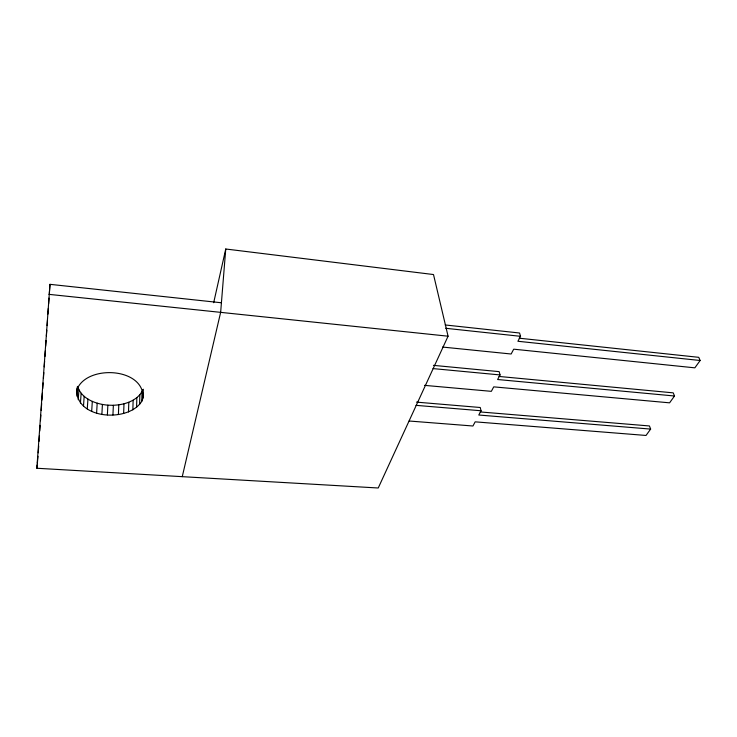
<?xml version="1.0" encoding="UTF-8"?>
<svg xmlns="http://www.w3.org/2000/svg" width="737" height="737" viewBox="0 0 737 737"><rect width="100%" height="100%" fill="white"/><g stroke="black" fill="none" stroke-linecap="round" stroke-linejoin="round"><path stroke-width="1.11" d="M76.795 389.32C75.506 419.519 128.542 422.808 141.79 401.269L142.001 391.587L142.656 389.873M141.79 401.269L143.089 397.851L143.282 389.237M139.597 404.466L139.827 394.783L142.001 391.587M136.585 407.358L136.842 397.676L139.827 394.783M132.853 409.873L133.139 400.191L136.842 397.676M128.496 411.946L128.809 402.264L133.139 400.191M123.632 413.512L123.991 403.83L128.809 402.264M118.399 414.544L118.795 404.853L123.991 403.83M112.927 415.005L113.369 405.304L118.795 404.853M107.381 414.894L107.86 405.175C95.893 404.106 81.503 399.003 77.634 386.391M101.89 414.194L102.415 404.475M96.621 412.932L97.183 403.194M91.701 411.145L92.309 401.389M87.279 408.86L87.924 399.095M213.675 302.714L225.752 249.005L433.503 274.542L448.068 336.201L378.238 487.995L36.85 468.253L49.978 284.335L221.422 302.778M37.992 456.277L37.394 462.873M38.232 452.831L38.711 445.959M39.033 441.371L39.429 435.641M39.752 431.053L40.148 425.323M40.471 420.735L40.867 415.005M41.189 410.426L41.668 403.544M41.908 400.108L42.387 393.226M42.709 388.648L43.105 382.908M43.428 378.33L43.824 372.6M44.22 366.86L44.625 361.13M44.948 356.551L45.344 350.821M45.666 346.233L46.062 340.503M46.385 335.915L46.781 330.185M47.104 325.597L47.5 319.867M47.896 314.137L48.301 308.407M48.614 303.819L49.02 298.089M49.342 293.501L49.978 284.335M83.493 406.151L84.165 396.368M80.434 403.075L81.134 393.282M78.214 399.73L78.942 389.928M76.547 392.6L77.33 386.824M76.906 396.202L77.56 387.478M225.752 249.005L220.649 312.35L182.26 476.655M36.85 468.253L37.182 465.019M143.089 397.851C144.203 367.523 87.436 364.493 77.173 389.016M416.469 402.126L480.229 407.497L481.049 410.758L478.783 415.023L650.633 429.081L649.444 425.958L480.266 411.946M433.43 365.359L499.161 371.641L500.054 374.93L497.613 379.518L674.512 395.999L673.231 392.849L499.023 376.45M445.222 324.962L519.557 333.004L520.534 336.312L517.908 341.268L700.15 360.494L694.853 367.837L513.707 349.181L511.146 354.009L442.568 347.053M650.633 429.081L646.027 435.456L475.162 421.84L472.951 426.004L409.136 421.011M674.512 395.999L669.583 402.835L493.726 386.861L491.349 391.338L424.484 385.359M107.86 405.175L113.369 405.304M415.981 405.35L481.049 410.758M433.024 368.592L500.054 374.93M48.909 294.349L448.068 336.201M445.747 328.297L520.534 336.312M519.226 338.2L698.75 357.325L700.15 360.494"/></g></svg>
